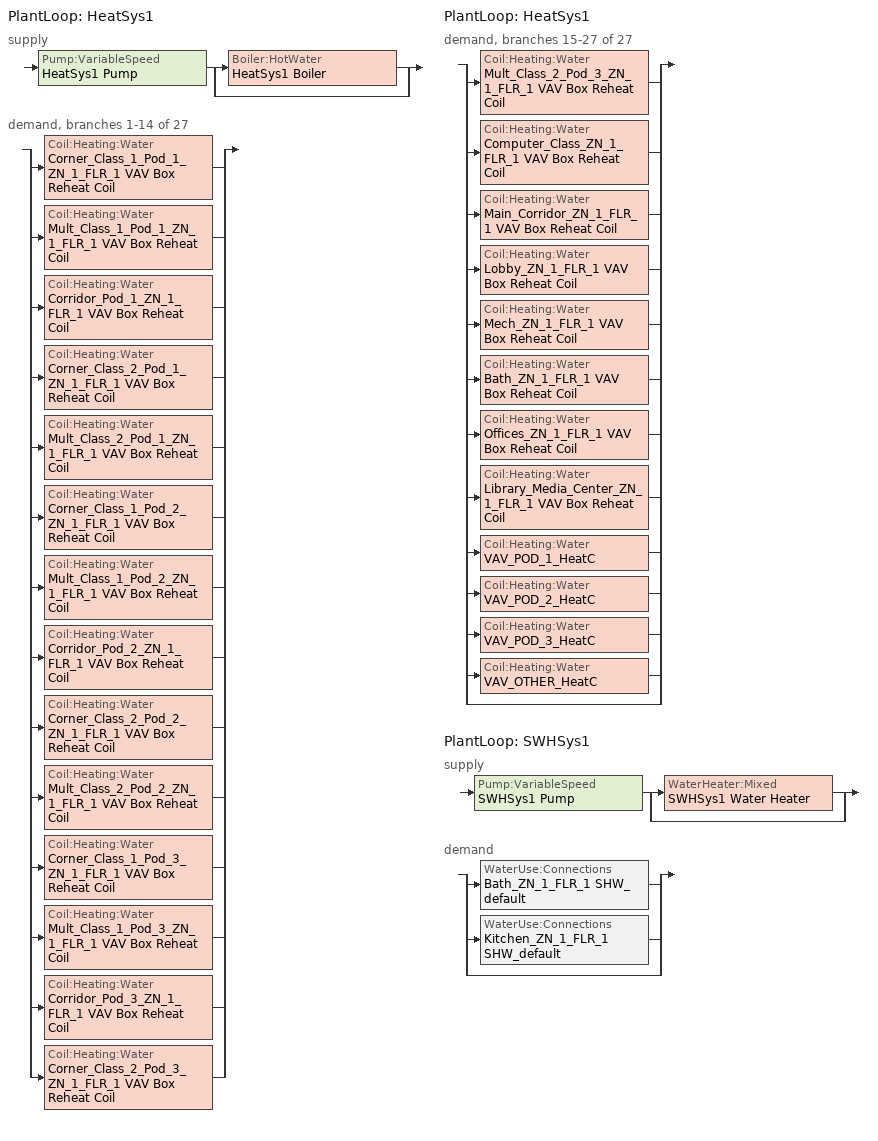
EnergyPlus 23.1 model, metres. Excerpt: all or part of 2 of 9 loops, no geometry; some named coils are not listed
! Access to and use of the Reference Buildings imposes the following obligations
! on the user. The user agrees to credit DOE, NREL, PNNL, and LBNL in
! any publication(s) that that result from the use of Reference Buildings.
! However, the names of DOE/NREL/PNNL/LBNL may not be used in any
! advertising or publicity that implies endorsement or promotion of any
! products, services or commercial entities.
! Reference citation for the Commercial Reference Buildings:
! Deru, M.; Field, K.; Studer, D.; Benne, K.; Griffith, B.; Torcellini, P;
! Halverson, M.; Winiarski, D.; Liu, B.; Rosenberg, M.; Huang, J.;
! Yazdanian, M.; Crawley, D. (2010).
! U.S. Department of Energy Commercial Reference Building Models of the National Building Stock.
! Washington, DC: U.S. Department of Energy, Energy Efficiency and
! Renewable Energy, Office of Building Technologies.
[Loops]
PlantLoop 'HeatSys1'
 supply: Pump:VariableSpeed 'HeatSys1 Pump' > split
  | Boiler:HotWater 'HeatSys1 Boiler'
  | bypass
 demand, branches 1-14 of 27: split
  | Coil:Heating:Water 'Corner_Class_1_Pod_1_ZN_1_FLR_1 VAV Box Reheat Coil'
  | Coil:Heating:Water 'Mult_Class_1_Pod_1_ZN_1_FLR_1 VAV Box Reheat Coil'
  | Coil:Heating:Water 'Corridor_Pod_1_ZN_1_FLR_1 VAV Box Reheat Coil'
  | Coil:Heating:Water 'Corner_Class_2_Pod_1_ZN_1_FLR_1 VAV Box Reheat Coil'
  | Coil:Heating:Water 'Mult_Class_2_Pod_1_ZN_1_FLR_1 VAV Box Reheat Coil'
  | Coil:Heating:Water 'Corner_Class_1_Pod_2_ZN_1_FLR_1 VAV Box Reheat Coil'
  | Coil:Heating:Water 'Mult_Class_1_Pod_2_ZN_1_FLR_1 VAV Box Reheat Coil'
  | Coil:Heating:Water 'Corridor_Pod_2_ZN_1_FLR_1 VAV Box Reheat Coil'
  | Coil:Heating:Water 'Corner_Class_2_Pod_2_ZN_1_FLR_1 VAV Box Reheat Coil'
  | Coil:Heating:Water 'Mult_Class_2_Pod_2_ZN_1_FLR_1 VAV Box Reheat Coil'
  | Coil:Heating:Water 'Corner_Class_1_Pod_3_ZN_1_FLR_1 VAV Box Reheat Coil'
  | Coil:Heating:Water 'Mult_Class_1_Pod_3_ZN_1_FLR_1 VAV Box Reheat Coil'
  | Coil:Heating:Water 'Corridor_Pod_3_ZN_1_FLR_1 VAV Box Reheat Coil'
  | Coil:Heating:Water 'Corner_Class_2_Pod_3_ZN_1_FLR_1 VAV Box Reheat Coil'
PlantLoop 'HeatSys1'
 demand, branches 15-27 of 27: split
  | Coil:Heating:Water 'Mult_Class_2_Pod_3_ZN_1_FLR_1 VAV Box Reheat Coil'
  | Coil:Heating:Water 'Computer_Class_ZN_1_FLR_1 VAV Box Reheat Coil'
  | Coil:Heating:Water 'Main_Corridor_ZN_1_FLR_1 VAV Box Reheat Coil'
  | Coil:Heating:Water 'Lobby_ZN_1_FLR_1 VAV Box Reheat Coil'
  | Coil:Heating:Water 'Mech_ZN_1_FLR_1 VAV Box Reheat Coil'
  | Coil:Heating:Water 'Bath_ZN_1_FLR_1 VAV Box Reheat Coil'
  | Coil:Heating:Water 'Offices_ZN_1_FLR_1 VAV Box Reheat Coil'
  | Coil:Heating:Water 'Library_Media_Center_ZN_1_FLR_1 VAV Box Reheat Coil'
  | Coil:Heating:Water 'VAV_POD_1_HeatC'
  | Coil:Heating:Water 'VAV_POD_2_HeatC'
  | Coil:Heating:Water 'VAV_POD_3_HeatC'
  | Coil:Heating:Water 'VAV_OTHER_HeatC'
  | bypass
PlantLoop 'SWHSys1'
 supply: Pump:VariableSpeed 'SWHSys1 Pump' > split
  | WaterHeater:Mixed 'SWHSys1 Water Heater'
  | bypass
 demand: split
  | WaterUse:Connections 'Bath_ZN_1_FLR_1 SHW_default'
  | WaterUse:Connections 'Kitchen_ZN_1_FLR_1 SHW_default'
  | bypass
[Coil:Heating:Water] Availability Schedule=ALWAYS_ON; U-Factor Times Area Value {W/K}=AUTOSIZE; Maximum Water Flow Rate {m3/s}=AUTOSIZE; Performance Input Method=UFactorTimesAreaAndDesignWaterFlowRate; Rated Capacity {W}=AUTOSIZE; Rated Inlet Water Temperature {C}=82.2; Rated Inlet Air Temperature {C}=16.6; Rated Outlet Water Temperature {C}=71.1; Rated Outlet Air Temperature {C}=32.2
Bath_ZN_1_FLR_1 VAV Box Reheat Coil; Computer_Class_ZN_1_FLR_1 VAV Box Reheat Coil; Corner_Class_1_Pod_1_ZN_1_FLR_1 VAV Box Reheat Coil; Corner_Class_1_Pod_2_ZN_1_FLR_1 VAV Box Reheat Coil; Corner_Class_1_Pod_3_ZN_1_FLR_1 VAV Box Reheat Coil; Corner_Class_2_Pod_1_ZN_1_FLR_1 VAV Box Reheat Coil; Corner_Class_2_Pod_2_ZN_1_FLR_1 VAV Box Reheat Coil; Corner_Class_2_Pod_3_ZN_1_FLR_1 VAV Box Reheat Coil; Corridor_Pod_1_ZN_1_FLR_1 VAV Box Reheat Coil; Corridor_Pod_2_ZN_1_FLR_1 VAV Box Reheat Coil; Corridor_Pod_3_ZN_1_FLR_1 VAV Box Reheat Coil; Library_Media_Center_ZN_1_FLR_1 VAV Box Reheat Coil; Lobby_ZN_1_FLR_1 VAV Box Reheat Coil; Main_Corridor_ZN_1_FLR_1 VAV Box Reheat Coil; Mech_ZN_1_FLR_1 VAV Box Reheat Coil; Mult_Class_1_Pod_1_ZN_1_FLR_1 VAV Box Reheat Coil; Mult_Class_1_Pod_2_ZN_1_FLR_1 VAV Box Reheat Coil; Mult_Class_1_Pod_3_ZN_1_FLR_1 VAV Box Reheat Coil; Mult_Class_2_Pod_1_ZN_1_FLR_1 VAV Box Reheat Coil; Mult_Class_2_Pod_2_ZN_1_FLR_1 VAV Box Reheat Coil; Mult_Class_2_Pod_3_ZN_1_FLR_1 VAV Box Reheat Coil; Offices_ZN_1_FLR_1 VAV Box Reheat Coil
[SetpointManager:Scheduled] Control Variable=Temperature
Name | Schedule | Setpoint Node or NodeList
HeatSys1 Boiler Setpoint Manager | HW-Loop-Temp-Schedule | HeatSys1 Supply Equipment Outlet Node
HeatSys1 Loop Setpoint Manager | HW-Loop-Temp-Schedule | HeatSys1 Supply Outlet Node
SWHSys1 Loop Setpoint Manager | SWHSys1-Loop-Temp-Schedule | SWHSys1 Supply Outlet Node
[Boiler:HotWater]
HeatSys1 Boiler: Fuel Type=NATURALGAS; Nominal Capacity {W}=AUTOSIZE; Nominal Thermal Efficiency=0.75; Efficiency Curve Temperature Evaluation Variable=LeavingBoiler; Design Water Flow Rate {m3/s}=AUTOSIZE; Minimum Part Load Ratio=0; Maximum Part Load Ratio=1.2; Optimum Part Load Ratio=1; Water Outlet Upper Temperature Limit {C}=95; Boiler Flow Mode=LeavingSetpointModulated; Parasitic Electric Load {W}=0; Sizing Factor=1
[Pump:VariableSpeed] Design Maximum Flow Rate {m3/s}=AUTOSIZE; Design Power Consumption {W}=AUTOSIZE; Fraction of Motor Inefficiencies to Fluid Stream=0; Coefficient 1 of the Part Load Performance Curve=0; Coefficient 2 of the Part Load Performance Curve=1; Coefficient 3 of the Part Load Performance Curve=0; Coefficient 4 of the Part Load Performance Curve=0; Design Minimum Flow Rate {m3/s}=0; Pump Control Type=Intermittent
Name | Design Pump Head {Pa} | Motor Efficiency
HeatSys1 Pump | 179352 | 0.9
SWHSys1 Pump | 1 | 1
[PlantEquipmentList]
HeatSys1 Equipment List: HeatSys1 Boiler
SWHSys1 Equipment List: SWHSys1 Water Heater
[Sizing:Plant] Loop Type=Heating
Name | Design Loop Exit Temperature {C} | Loop Design Temperature Difference {deltaC} | Sizing Option | Zone Timesteps in Averaging Window | Coincident Sizing Factor Mode
HeatSys1 | 82.2 | 11.1 | Coincident | 4 | None
SWHSys1 | 60 | 5
[PlantEquipmentOperationSchemes] Control Scheme 1 Schedule=PlantOnSched
Name | Control Scheme 1
HeatSys1 Loop Operation Scheme List | HeatSys1 Operation Scheme
SWHSys1 Loop Operation Scheme List | SWHSys1 Operation Scheme
[PlantEquipmentOperation:HeatingLoad] Load Range 1 Lower Limit {W}=0; Load Range 1 Upper Limit {W}=1000000000000000
Name | Range 1 Equipment List
HeatSys1 Operation Scheme | HeatSys1 Equipment List
SWHSys1 Operation Scheme | SWHSys1 Equipment List
[PlantLoop] Fluid Type=Water; Minimum Loop Temperature {C}=10; Maximum Loop Flow Rate {m3/s}=AUTOSIZE; Minimum Loop Flow Rate {m3/s}=0; Plant Loop Volume {m3}=AUTOSIZE; Load Distribution Scheme=Optimal
Name | Plant Equipment Operation Scheme | Maximum Loop Temperature {C}
HeatSys1 | HeatSys1 Loop Operation Scheme List | 100
SWHSys1 | SWHSys1 Loop Operation Scheme List | 60
[WaterHeater:Mixed]
SWHSys1 Water Heater: Tank Volume {m3}=1; Setpoint Temperature Schedule=SWHSys1 Water Heater Setpoint Temperature Schedule Name; Deadband Temperature Difference {deltaC}=2; Maximum Temperature Limit {C}=82.2222; Heater Control Type=Cycle; Heater Maximum Capacity {W}=845000; Heater Fuel Type=NATURALGAS; Heater Thermal Efficiency=0.8; Off Cycle Parasitic Fuel Consumption Rate {W}=20; Off Cycle Parasitic Fuel Type=NATURALGAS; Off Cycle Parasitic Heat Fraction to Tank=0.8; On Cycle Parasitic Fuel Type=NATURALGAS; Ambient Temperature Indicator=SCHEDULE; Ambient Temperature Schedule=SWHSys1 Water Heater Ambient Temperature Schedule Name; Off Cycle Loss Coefficient to Ambient Temperature {W/K}=6; On Cycle Loss Coefficient to Ambient Temperature {W/K}=6; Use Side Effectiveness=1; Source Side Effectiveness=1; Use Side Design Flow Rate {m3/s}=AUTOSIZE; Source Side Design Flow Rate {m3/s}=AUTOSIZE; Indirect Water Heating Recovery Time {hr}=1.5
[WaterUse:Equipment] Flow Rate Fraction Schedule=BLDG_SWH_SCH; Sensible Fraction Schedule=SHW_default Sensible fract sched; Latent Fraction Schedule=SHW_default Latent fract sched
Name | Peak Flow Rate {m3/s} | Target Temperature Schedule | Hot Water Supply Temperature Schedule | Zone
Bath_ZN_1_FLR_1 SHW_default | 5.94e-05 | SHW_Bath Temp Sched | SHW_Bath Hot Supply Temp Sched | Bath_ZN_1_FLR_1
Kitchen_ZN_1_FLR_1 SHW_default | 0.000105 | SHW_Kitchen Temp Sched | SHW_Kitchen Hot Supply Temp Sched | Kitchen_ZN_1_FLR_1
[WaterUse:Connections]
Name | Water Use Equipment 1
Bath_ZN_1_FLR_1 SHW_default | Bath_ZN_1_FLR_1 SHW_default
Kitchen_ZN_1_FLR_1 SHW_default | Kitchen_ZN_1_FLR_1 SHW_default
[Schedule:Compact]
ALWAYS_ON; PlantOnSched: Through: 12/31, For: AllDays, Until: 24:00, 1
HW-Loop-Temp-Schedule: Through: 12/31, For: AllDays, Until: 24:00, 67
BLDG_SWH_SCH: Through: 6/30, For: Weekdays SummerDesignDay, Until: 07:00, 0.05, Until: 08:00, 0.1, Until: 09:00, 0.34, Until: 10:00, 0.6, Until: 11:00, 0.63, Until: 12:00, 0.72, Until: 13:00, 0.79, Until: 14:00, 0.83, Until: 15:00, 0.61, Until: 16:00, 0.65, Until: 18:00, 0.1, Until: 19:00, 0.19, Until: 20:00, 0.25, Until: 22:00, 0.22, Until: 23:00, 0.12, Until: 24:00, 0.09, For: Saturday WinterDesignDay, Until: 09:00, 0.03, Until: 13:00, 0.05, Until: 24:00, 0.03, For: AllOtherDays, Until: 08:00, 0.03, Until: 14:00, 0.05, Until: 24:00, 0.03, Through: 9/1, For: Weekdays SummerDesignDay, Until: 07:00, 0.05, Until: 18:00, 0.1, Until: 19:00, 0.19, Until: 20:00, 0.25, Until: 22:00, 0.22, Until: 23:00, 0.12, Until: 24:00, 0.09, For: Saturday WinterDesignDay, Until: 09:00, 0.03, Until: 13:00, 0.05, Until: 24:00, 0.03, For: AllOtherDays, Until: 08:00, 0.03, Until: 14:00, 0.05, Until: 24:00, 0.03, Through: 12/31, For: Weekdays SummerDesignDay, Until: 07:00, 0.05, Until: 08:00, 0.1, Until: 09:00, 0.34, Until: 10:00, 0.6, Until: 11:00, 0.63, Until: 12:00, 0.72, Until: 13:00, 0.79, Until: 14:00, 0.83, Until: 15:00, 0.61, Until: 16:00, 0.65, Until: 18:00, 0.1, Until: 19:00, 0.19, Until: 20:00, 0.25, Until: 22:00, 0.22, Until: 23:00, 0.12, Until: 24:00, 0.09, For: Saturday WinterDesignDay, Until: 09:00, 0.03, Until: 13:00, 0.05, Until: 24:00, 0.03, For: AllOtherDays, Until: 08:00, 0.03, Until: 14:00, 0.05, Until: 24:00, 0.03
SHW_default Latent fract sched: Through: 12/31, For: AllDays, Until: 24:00, 0.05
SHW_default Sensible fract sched: Through: 12/31, For: AllDays, Until: 24:00, 0.2
SHW_Bath Hot Supply Temp Sched; SHW_Bath Temp Sched: Through: 12/31, For: AllDays, Until: 24:00, 43.3
SHW_Kitchen Hot Supply Temp Sched; SHW_Kitchen Temp Sched: Through: 12/31, For: AllDays, Until: 24:00, 49
SWHSys1 Water Heater Ambient Temperature Schedule Name: Through: 12/31, For: AllDays, Until: 24:00, 22
SWHSys1 Water Heater Setpoint Temperature Schedule Name; SWHSys1-Loop-Temp-Schedule: Through: 12/31, For: AllDays, Until: 24:00, 60
